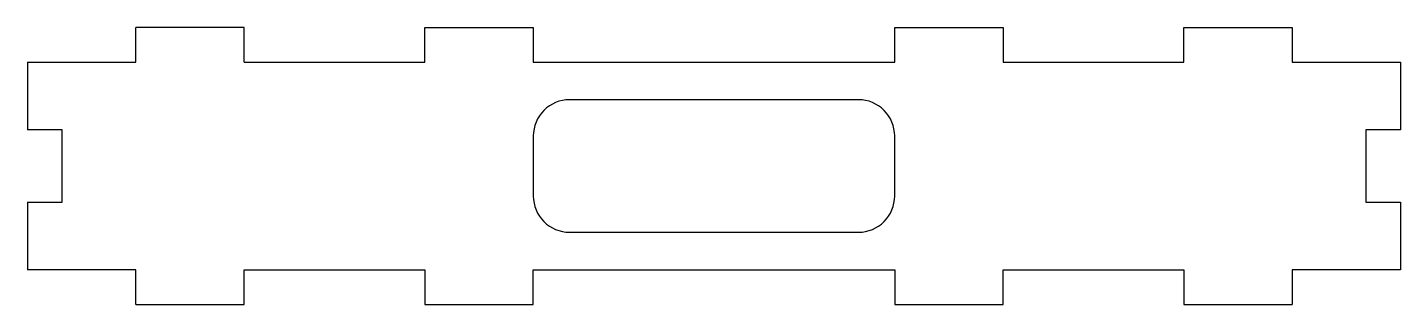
# Model space of a CAD drawing. Header units: millimetres. Extents: x -95 to 95, y -38 to 0.
import ezdxf

# ---------------------------------------------------------------- set-up
doc = ezdxf.new("R2010")
doc.units = ezdxf.units.MM
doc.layers.get('0').update_dxf_attribs({"linetype": 'CONTINUOUS'})

msp = doc.modelspace()

# ---------------------------------------------------------------- linework, layer by layer
for p, q in [((-80, -4.8), (-80, 0)), ((-65, 0), (-80, 0)), ((-65, -4.8), (-65, 0)), ((-40, -4.8), (-40, 0)), ((-40, 0), (-25, 0)), ((-25, 0), (-25, -4.8)), ((25, -4.8), (25, 0)), ((25, 0), (40, 0)), ((40, 0), (40, -4.8)), ((65, -4.8), (65, 0)), ((65, 0), (80, 0)), ((80, 0), (80, -4.8)), ((-95, -4.8), (-80, -4.8)), ((-95, -4.8), (-95, -14.16)), ((-65, -4.8), (-40, -4.8)), ((-25, -4.8), (25, -4.8)), ((40, -4.8), (65, -4.8)), ((80, -4.8), (95, -4.8)), ((95, -4.8), (95, -14.16)), ((-90.2, -14.16), (-95, -14.16)), ((-90.2, -24.16), (-90.2, -14.16)), ((95, -14.16), (90.2, -14.16)), ((90.2, -14.16), (90.2, -24.16)), ((-95, -24.16), (-90.2, -24.16)), ((-95, -24.16), (-95, -33.52)), ((90.2, -24.16), (95, -24.16)), ((95, -24.16), (95, -33.52)), ((-80, -33.52), (-95, -33.52)), ((-80, -38.32), (-80, -33.52)), ((-65, -38.32), (-65, -33.52)), ((-65, -33.52), (-40, -33.52)), ((-40, -33.52), (-40, -38.32)), ((-25, -38.32), (-25, -33.52)), ((-25, -33.52), (25, -33.52)), ((25, -33.52), (25, -38.32)), ((40, -38.32), (40, -33.52)), ((40, -33.52), (65, -33.52)), ((65, -33.52), (65, -38.32)), ((95, -33.52), (80, -33.52)), ((80, -33.52), (80, -38.32)), ((-80, -38.32), (-65, -38.32)), ((-40, -38.32), (-25, -38.32)), ((25, -38.32), (40, -38.32)), ((65, -38.32), (80, -38.32))]:
    msp.add_line(p, q)
msp.add_lwpolyline([(20, -10), (-20, -10, 0.414214), (-25, -15), (-25, -23.32, 0.414214), (-20, -28.32), (20, -28.32, 0.414214), (25, -23.32), (25, -15, 0.414214)], format="xyb", close=True)

doc.saveas('drawing.dxf')
